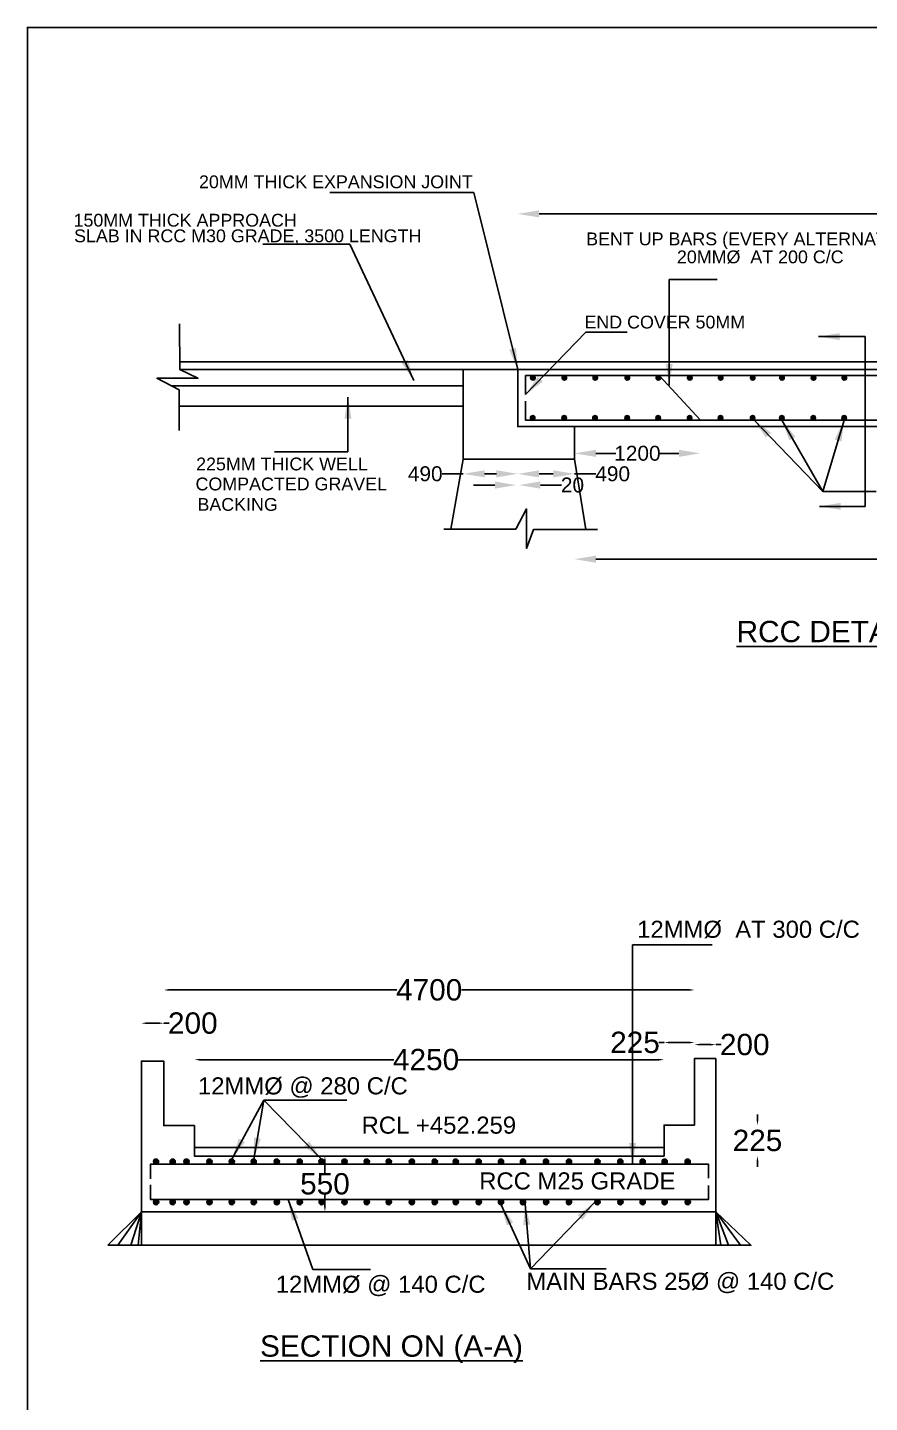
# Model space of a CAD drawing. Header units: millimetres. Extents: x 66731 to 79066, y -166082 to 12261.
# Drawn here: x 66731 to 70683, y 5812 to 12261 of the extents above; entities that cross this region are included whole.
import ezdxf

# ---------------------------------------------------------------- set-up
doc = ezdxf.new("R2010")
doc.units = ezdxf.units.MM
doc.header["$MEASUREMENT"] = 0
for name, color, linetype in [('DIMENSION', 7, 'Continuous'), ('DRAWING', 7, 'Continuous'), ('TEXT', 7, 'Continuous')]:
    doc.layers.add(name, color=color, linetype=linetype)
doc.styles.get("Standard").update_dxf_attribs({"font": 'arial.ttf'})
doc.dimstyles.new('ST100', dxfattribs={"dimtxt": 100, "dimasz": 25, "dimexe": 0, "dimexo": 300, "dimgap": 0.09, "dimtad": 0, "dimtih": 1, "dimtoh": 1, "dimdec": 0, "dimzin": 0, "dimdsep": 46, "dimtxsty": 'Standard', "dimcen": 0, "dimse1": 1, "dimse2": 1, "dimadec": 0, "dimazin": 0, "dimtfac": 1, "dimtdec": 0, "dimtofl": 0, "dimtmove": 0, "dimatfit": 3, "dimfxl": 2000, "dimtolj": 1, "dimtzin": 0, "dimarcsym": 0})
doc.dimstyles.get("Standard").update_dxf_attribs({"dimtxt": 70, "dimasz": 100, "dimexe": 0.18, "dimexo": 0.0625, "dimgap": 0.09, "dimtad": 0, "dimdec": 0, "dimzin": 0, "dimdsep": 46, "dimtxsty": 'Standard', "dimcen": 0.09, "dimse1": 1, "dimse2": 1, "dimadec": 0, "dimazin": 0, "dimtfac": 1, "dimtdec": 0, "dimtofl": 0, "dimtmove": 0, "dimatfit": 3, "dimfxl": 1, "dimtolj": 1, "dimtzin": 0, "dimarcsym": 0})

# ---------------------------------------------------------------- blocks, each defined once
blk = doc.blocks.new('*D5')
at = {"layer": 'Defpoints', "color": 0, "transparency": 16777216}
for p in [(68776.8, 10389.7), (69032.2, 10389.7), (68776.8, 10168)]:
    blk.add_point(p, dxfattribs=at)
at = {"layer": 'DRAWING', "color": 0, "lineweight": -2, "transparency": 16777216}
for p, q in [((68776.8, 10168), (68676.8, 10168)), ((68932.2, 10168), (68876.8, 10168))]:
    blk.add_line(p, q, dxfattribs=at)
at = {"layer": 'DRAWING', "color": 0, "transparency": 16777216}
for points in [[(68876.8, 10184.7), (68876.8, 10151.3), (68776.8, 10168)], [(68932.2, 10184.7), (68932.2, 10151.3), (69032.2, 10168)]]:
    blk.add_solid(points, dxfattribs=at)
at = {"layer": 'DRAWING', "color": 0, "transparency": 16777216, "insert": (68598.1, 10168), "char_height": 70, "attachment_point": 5}
blk.add_mtext('\\A1;490', dxfattribs=at)
blk = doc.blocks.new('*D6')
at = {"layer": 'Defpoints', "color": 0, "transparency": 16777216}
for p in [(69032.2, 10389.7), (69299.1, 10389.7), (69299.1, 10167.7)]:
    blk.add_point(p, dxfattribs=at)
at = {"layer": 'DRAWING', "color": 0, "lineweight": -2, "transparency": 16777216}
for p, q in [((69132.2, 10167.7), (69199.1, 10167.7)), ((69299.1, 10167.7), (69399.1, 10167.7))]:
    blk.add_line(p, q, dxfattribs=at)
at = {"layer": 'DRAWING', "color": 0, "transparency": 16777216}
for points in [[(69132.2, 10184.4), (69132.2, 10151), (69032.2, 10167.7)], [(69199.1, 10184.4), (69199.1, 10151), (69299.1, 10167.7)]]:
    blk.add_solid(points, dxfattribs=at)
at = {"layer": 'DRAWING', "color": 0, "transparency": 16777216, "insert": (69477.8, 10167.7), "char_height": 70, "attachment_point": 5}
blk.add_mtext('\\A1;490', dxfattribs=at)
blk = doc.blocks.new('*D7')
at = {"layer": 'Defpoints', "color": 0, "transparency": 16777216}
for p in [(69024.8, 10146.9), (69038.4, 10144.8), (69038.4, 10115.3)]:
    blk.add_point(p, dxfattribs=at)
at = {"layer": 'DRAWING', "color": 0, "lineweight": -2, "transparency": 16777216}
for p, q in [((68924.8, 10115.3), (68824.8, 10115.3)), ((69138.4, 10115.3), (69238.4, 10115.3))]:
    blk.add_line(p, q, dxfattribs=at)
at = {"layer": 'DRAWING', "color": 0, "transparency": 16777216}
for points in [[(68924.8, 10132), (68924.8, 10098.6), (69024.8, 10115.3)], [(69138.4, 10132), (69138.4, 10098.6), (69038.4, 10115.3)]]:
    blk.add_solid(points, dxfattribs=at)
at = {"layer": 'DRAWING', "color": 0, "transparency": 16777216, "insert": (69289.1, 10115.3), "char_height": 70, "attachment_point": 5}
blk.add_mtext('\\A1;20', dxfattribs=at)
blk = doc.blocks.new('*D8')
at = {"layer": 'Defpoints', "color": 0, "transparency": 16777216}
for p in [(69888.7, 10421.1), (69888.7, 10264), (69299.1, 10236.9)]:
    blk.add_point(p, dxfattribs=at)
at = {"layer": 'DRAWING', "color": 0, "lineweight": -2, "transparency": 16777216}
for p, q in [((69399.1, 10264), (69492.7, 10264)), ((69788.7, 10264), (69695.1, 10264))]:
    blk.add_line(p, q, dxfattribs=at)
at = {"layer": 'DRAWING', "color": 0, "transparency": 16777216}
for points in [[(69399.1, 10280.7), (69399.1, 10247.3), (69299.1, 10264)], [(69788.7, 10280.7), (69788.7, 10247.3), (69888.7, 10264)]]:
    blk.add_solid(points, dxfattribs=at)
at = {"layer": 'DRAWING', "color": 0, "transparency": 16777216, "insert": (69593.9, 10264), "char_height": 70, "attachment_point": 5}
blk.add_mtext('\\A1;1200', dxfattribs=at)
blk = doc.blocks.new('*D14')
at = {"layer": 'Defpoints', "color": 0, "transparency": 16777216}
for p in [(69299.1, 10236.9), (73004.2, 9886.4), (69299.1, 9767.6)]:
    blk.add_point(p, dxfattribs=at)
at = {"layer": 'DRAWING', "color": 0, "lineweight": -2, "transparency": 16777216}
for p, q in [((69399.1, 9767.6), (71047.1, 9767.6)), ((72904.2, 9767.6), (71256.2, 9767.6))]:
    blk.add_line(p, q, dxfattribs=at)
at = {"layer": 'DRAWING', "color": 0, "transparency": 16777216}
for points in [[(69399.1, 9784.3), (69399.1, 9751), (69299.1, 9767.6)], [(72904.2, 9784.3), (72904.2, 9751), (73004.2, 9767.6)]]:
    blk.add_solid(points, dxfattribs=at)
at = {"layer": 'DRAWING', "color": 0, "transparency": 16777216, "insert": (71151.7, 9767.6), "char_height": 70, "attachment_point": 5}
blk.add_mtext('\\A1;8000', dxfattribs=at)
blk = doc.blocks.new('*D16')
at = {"layer": 'Defpoints', "color": 0, "ltscale": 0.4, "transparency": 16777216}
for p in [(67370.9, 7591.3), (67265.7, 7413.6), (67370.9, 7413.6)]:
    blk.add_point(p, dxfattribs=at)
at = {"layer": 'DIMENSION', "color": 0, "lineweight": -2, "ltscale": 0.4, "transparency": 16777216}
for p, q in [((67290.7, 7591.3), (67345.9, 7591.3)), ((67370.9, 7591.3), (67395.9, 7591.3))]:
    blk.add_line(p, q, dxfattribs=at)
at = {"layer": 'DIMENSION', "color": 0, "ltscale": 0.4, "transparency": 16777216}
for points in [[(67290.7, 7595.5), (67290.7, 7587.1), (67265.7, 7591.3)], [(67345.9, 7595.5), (67345.9, 7587.1), (67370.9, 7591.3)]]:
    blk.add_solid(points, dxfattribs=at)
at = {"layer": 'DIMENSION', "color": 0, "ltscale": 0.4, "transparency": 16777216, "insert": (67507.2, 7591.3), "char_height": 100, "attachment_point": 5}
blk.add_mtext('\\A1;200', dxfattribs=at)
blk = doc.blocks.new('*D17')
at = {"layer": 'Defpoints', "color": 0, "ltscale": 0.4, "transparency": 16777216}
for p in [(69719.4, 7420.2), (67514.9, 7110.8), (69719.4, 7113.2)]:
    blk.add_point(p, dxfattribs=at)
at = {"layer": 'DIMENSION', "color": 0, "lineweight": -2, "ltscale": 0.4, "transparency": 16777216}
for p, q in [((67539.9, 7420.2), (68450.6, 7420.2)), ((69694.4, 7420.2), (68753.1, 7420.2))]:
    blk.add_line(p, q, dxfattribs=at)
at = {"layer": 'DIMENSION', "color": 0, "ltscale": 0.4, "transparency": 16777216}
for points in [[(67539.9, 7424.4), (67539.9, 7416.1), (67514.9, 7420.2)], [(69694.4, 7424.4), (69694.4, 7416.1), (69719.4, 7420.2)]]:
    blk.add_solid(points, dxfattribs=at)
at = {"layer": 'DIMENSION', "color": 0, "ltscale": 0.4, "transparency": 16777216, "insert": (68601.9, 7420.2), "char_height": 100, "attachment_point": 5}
blk.add_mtext('\\A1;4250', dxfattribs=at)
blk = doc.blocks.new('*D18')
at = {"layer": 'Defpoints', "color": 0, "ltscale": 0.4, "transparency": 16777216}
for p in [(69861.8, 7747.2), (67370.9, 7413.6), (69861.8, -166081.6)]:
    blk.add_point(p, dxfattribs=at)
at = {"layer": 'DIMENSION', "color": 0, "lineweight": -2, "ltscale": 0.4, "transparency": 16777216}
for p, q in [((67395.9, 7747.2), (68465.1, 7747.2)), ((69836.8, 7747.2), (68767.6, 7747.2))]:
    blk.add_line(p, q, dxfattribs=at)
at = {"layer": 'DIMENSION', "color": 0, "ltscale": 0.4, "transparency": 16777216}
for points in [[(67395.9, 7751.4), (67395.9, 7743.1), (67370.9, 7747.2)], [(69836.8, 7751.4), (69836.8, 7743.1), (69861.8, 7747.2)]]:
    blk.add_solid(points, dxfattribs=at)
at = {"layer": 'DIMENSION', "color": 0, "ltscale": 0.4, "transparency": 16777216, "insert": (68616.4, 7747.2), "char_height": 100, "attachment_point": 5}
blk.add_mtext('\\A1;4700', dxfattribs=at)
blk = doc.blocks.new('*D19')
at = {"layer": 'Defpoints', "color": 0, "ltscale": 0.4, "transparency": 16777216}
for p in [(69719.4, 7500.7), (69719.4, 7362), (69861.8, 7369.3)]:
    blk.add_point(p, dxfattribs=at)
at = {"layer": 'DIMENSION', "color": 0, "lineweight": -2, "ltscale": 0.4, "transparency": 16777216}
for p, q in [((69719.4, 7500.7), (69694.4, 7500.7)), ((69836.8, 7500.7), (69744.4, 7500.7))]:
    blk.add_line(p, q, dxfattribs=at)
at = {"layer": 'DIMENSION', "color": 0, "ltscale": 0.4, "transparency": 16777216}
for points in [[(69744.4, 7504.9), (69744.4, 7496.6), (69719.4, 7500.7)], [(69836.8, 7504.9), (69836.8, 7496.6), (69861.8, 7500.7)]]:
    blk.add_solid(points, dxfattribs=at)
at = {"layer": 'DIMENSION', "color": 0, "ltscale": 0.4, "transparency": 16777216, "insert": (69582.6, 7500.7), "char_height": 100, "attachment_point": 5}
blk.add_mtext('\\A1;225', dxfattribs=at)
blk = doc.blocks.new('*D20')
at = {"layer": 'Defpoints', "color": 0, "ltscale": 0.4, "transparency": 16777216}
for p in [(69961.5, 7490.7), (69861.8, 7425.1), (69961.5, 7425.1)]:
    blk.add_point(p, dxfattribs=at)
at = {"layer": 'DIMENSION', "color": 0, "lineweight": -2, "ltscale": 0.4, "transparency": 16777216}
for p, q in [((69886.8, 7490.7), (69936.5, 7490.7)), ((69961.5, 7490.7), (69986.5, 7490.7))]:
    blk.add_line(p, q, dxfattribs=at)
at = {"layer": 'DIMENSION', "color": 0, "ltscale": 0.4, "transparency": 16777216}
for points in [[(69886.8, 7494.9), (69886.8, 7486.5), (69861.8, 7490.7)], [(69936.5, 7494.9), (69936.5, 7486.5), (69961.5, 7490.7)]]:
    blk.add_solid(points, dxfattribs=at)
at = {"layer": 'DIMENSION', "color": 0, "ltscale": 0.4, "transparency": 16777216, "insert": (70097.7, 7490.7), "char_height": 100, "attachment_point": 5}
blk.add_mtext('\\A1;200', dxfattribs=at)
blk = doc.blocks.new('*D15')
at = {"layer": 'Defpoints', "color": 0, "ltscale": 0.4, "transparency": 16777216}
for p in [(69719.4, 7113.2), (69719.4, 6968.3), (70157.4, 6968.3)]:
    blk.add_point(p, dxfattribs=at)
at = {"layer": 'DIMENSION', "color": 0, "lineweight": -2, "ltscale": 0.4, "transparency": 16777216}
for p, q in [((70157.4, 7138.2), (70157.4, 7163.2)), ((70157.4, 6943.3), (70157.4, 6918.3))]:
    blk.add_line(p, q, dxfattribs=at)
at = {"layer": 'DIMENSION', "color": 0, "ltscale": 0.4, "transparency": 16777216}
for points in [[(70153.2, 7138.2), (70161.6, 7138.2), (70157.4, 7113.2)], [(70153.2, 6943.3), (70161.6, 6943.3), (70157.4, 6968.3)]]:
    blk.add_solid(points, dxfattribs=at)
at = {"layer": 'DIMENSION', "color": 0, "ltscale": 0.4, "transparency": 16777216, "insert": (70157.4, 7040.8), "char_height": 100, "attachment_point": 5}
blk.add_mtext('\\A1;225', dxfattribs=at)
blk = doc.blocks.new('*D21')
at = {"layer": 'Defpoints', "color": 0, "ltscale": 0.4, "transparency": 16777216}
for p in [(68127.3, 6968.3), (68127.3, 6706.5), (68127.3, 6706.5)]:
    blk.add_point(p, dxfattribs=at)
at = {"layer": 'DIMENSION', "color": 0, "lineweight": -2, "ltscale": 0.4, "transparency": 16777216}
for p, q in [((68127.3, 6943.3), (68127.3, 6888.5)), ((68127.3, 6731.5), (68127.3, 6786.2))]:
    blk.add_line(p, q, dxfattribs=at)
at = {"layer": 'DIMENSION', "color": 0, "ltscale": 0.4, "transparency": 16777216}
for points in [[(68123.1, 6943.3), (68131.4, 6943.3), (68127.3, 6968.3)], [(68123.1, 6731.5), (68131.4, 6731.5), (68127.3, 6706.5)]]:
    blk.add_solid(points, dxfattribs=at)
at = {"layer": 'DIMENSION', "color": 0, "ltscale": 0.4, "transparency": 16777216, "insert": (68127.3, 6837.4), "char_height": 100, "attachment_point": 5}
blk.add_mtext('\\A1;550', dxfattribs=at)
blk = doc.blocks.new('*D34')
at = {"layer": 'Defpoints', "color": 0, "lineweight": -2, "transparency": 16777216}
for p, q in [((69132.2, 11387.2), (71040, 11387.2)), ((73156.7, 11387.2), (71248.9, 11387.2))]:
    blk.add_line(p, q, dxfattribs=at)
at = {"layer": 'Defpoints', "color": 0, "transparency": 16777216}
for p in [(73256.7, 11387.2), (69032.2, 10657.4), (73256.7, 10657.4)]:
    blk.add_point(p, dxfattribs=at)
for points in [[(69132.2, 11403.9), (69132.2, 11370.6), (69032.2, 11387.2)], [(73156.7, 11403.9), (73156.7, 11370.6), (73256.7, 11387.2)]]:
    blk.add_solid(points, dxfattribs=at)
at = {"layer": 'Defpoints', "color": 0, "transparency": 16777216, "insert": (71144.5, 11387.2), "char_height": 70, "attachment_point": 5}
blk.add_mtext('\\A1;9000', dxfattribs=at)

msp = doc.modelspace()

# ---------------------------------------------------------------- hatches: boundary and pattern name
at = {"layer": 'DRAWING'}
h = msp.add_hatch(dxfattribs=at)
h.set_pattern_fill('ANSI31', color=256, style=0)
h.set_pattern_definition([(45, (15818.05099, -3.04414), (-0.08838834765, 0.08838834765), [])])
h.paths.add_polyline_path([(69113.7, 10618.3, 0.409166), (69103.5, 10628.7), (69103.1, 10628.7, 0.409166), (69092.8, 10618.3, 1)])
h = msp.add_hatch(dxfattribs=at)
h.set_pattern_fill('ANSI31', color=256, style=0)
h.set_pattern_definition([(45, (15965.84645, -3.04414), (-0.08838834765, 0.08838834765), [])])
h.paths.add_polyline_path([(69261.5, 10618.3, 0.409166), (69251.2, 10628.7), (69250.9, 10628.7, 0.409166), (69240.6, 10618.3, 1)])
h = msp.add_hatch(dxfattribs=at)
h.set_pattern_fill('ANSI31', color=256, style=0)
h.set_pattern_definition([(45, (16110.6648, -3.04414), (-0.08838834765, 0.08838834765), [])])
h.paths.add_polyline_path([(69406.3, 10618.3, 0.409166), (69396.1, 10628.7), (69395.7, 10628.7, 0.409166), (69385.5, 10618.3, 1)])
h = msp.add_hatch(dxfattribs=at)
h.set_pattern_fill('ANSI31', color=256, style=0)
h.set_pattern_definition([(45, (16261.35582, -3.04414), (-0.08838834765, 0.08838834765), [])])
h.paths.add_polyline_path([(69557, 10618.3, 0.409166), (69546.8, 10628.7), (69546.4, 10628.7, 0.409166), (69536.1, 10618.3, 1)])
h = msp.add_hatch(dxfattribs=at)
h.set_pattern_fill('ANSI31', color=256, style=0)
h.set_pattern_definition([(45, (16406.77017, -3.04414), (-0.08838834765, 0.08838834765), [])])
h.paths.add_polyline_path([(69702.4, 10618.3, 0.409166), (69692.2, 10628.7), (69691.8, 10628.7, 0.409166), (69681.6, 10618.3, 1)])
h = msp.add_hatch(dxfattribs=at)
h.set_pattern_fill('ANSI31', color=256, style=0)
h.set_pattern_definition([(45, (16554.56563, -3.04414), (-0.08838834765, 0.08838834765), [])])
h.paths.add_polyline_path([(69850.2, 10618.3, 0.409166), (69840, 10628.7), (69839.6, 10628.7, 0.409166), (69829.4, 10618.3, 1)])
h = msp.add_hatch(dxfattribs=at)
h.set_pattern_fill('ANSI31', color=256, style=0)
h.set_pattern_definition([(45, (16699.38397, -3.04414), (-0.08838834765, 0.08838834765), [])])
h.paths.add_polyline_path([(69995, 10618.3, 0.409166), (69984.8, 10628.7), (69984.4, 10628.7, 0.409166), (69974.2, 10618.3, 1)])
h = msp.add_hatch(dxfattribs=at)
h.set_pattern_fill('ANSI31', color=256, style=0)
h.set_pattern_definition([(45, (16850.075, -3.04414), (-0.08838834765, 0.08838834765), [])])
h.paths.add_polyline_path([(70145.7, 10618.3, 0.409166), (70135.5, 10628.7), (70135.1, 10628.7, 0.409166), (70124.9, 10618.3, 1)])
h = msp.add_hatch(dxfattribs=at)
h.set_pattern_fill('ANSI31', color=256, style=0)
h.set_pattern_definition([(45, (16987.23828, -3.04414), (-0.08838834765, 0.08838834765), [])])
h.paths.add_polyline_path([(70282.9, 10618.3, 0.409166), (70272.6, 10628.7), (70272.3, 10628.7, 0.409166), (70262, 10618.3, 1)])
h = msp.add_hatch(dxfattribs=at)
h.set_pattern_fill('ANSI31', color=256, style=0)
h.set_pattern_definition([(45, (17135.03374, -3.04414), (-0.08838834765, 0.08838834765), [])])
h.paths.add_polyline_path([(70430.7, 10618.3, 0.409166), (70420.4, 10628.7), (70420.1, 10628.7, 0.409166), (70409.8, 10618.3, 1)])
h = msp.add_hatch(dxfattribs=at)
h.set_pattern_fill('ANSI31', color=256, style=0)
h.set_pattern_definition([(45, (17279.85208, -3.04414), (-0.08838834765, 0.08838834765), [])])
h.paths.add_polyline_path([(70575.5, 10618.3, 0.409166), (70565.3, 10628.7), (70564.9, 10628.7, 0.409166), (70554.6, 10618.3, 1)])
h = msp.add_hatch(dxfattribs=at)
h.set_pattern_fill('ANSI31', color=256, style=0)
h.set_pattern_definition([(315, (15817.18439, 21051.74627), (-0.08838834765, -0.08838834765), [])])
h.paths.add_polyline_path([(69092, 10430.4, 0.409166), (69102.2, 10420), (69102.6, 10420, 0.409166), (69112.8, 10430.4, 1)])
h = msp.add_hatch(dxfattribs=at)
h.set_pattern_fill('ANSI31', color=256, style=0)
h.set_pattern_definition([(315, (15964.97985, 21051.74627), (-0.08838834765, -0.08838834765), [])])
h.paths.add_polyline_path([(69260.6, 10430.4, -0.409166), (69250.4, 10420), (69250, 10420, -0.409166), (69239.8, 10430.4, -1)])
h = msp.add_hatch(dxfattribs=at)
h.set_pattern_fill('ANSI31', color=256, style=0)
h.set_pattern_definition([(315, (16109.7982, 21051.74627), (-0.08838834765, -0.08838834765), [])])
h.paths.add_polyline_path([(69405.5, 10430.4, -0.409166), (69395.2, 10420), (69394.8, 10420, -0.409166), (69384.6, 10430.4, -1)])
h = msp.add_hatch(dxfattribs=at)
h.set_pattern_fill('ANSI31', color=256, style=0)
h.set_pattern_definition([(315, (16260.48922, 21051.74627), (-0.08838834765, -0.08838834765), [])])
h.paths.add_polyline_path([(69556.1, 10430.4, -0.409166), (69545.9, 10420), (69545.5, 10420, -0.409166), (69535.3, 10430.4, -1)])
h = msp.add_hatch(dxfattribs=at)
h.set_pattern_fill('ANSI31', color=256, style=0)
h.set_pattern_definition([(315, (16405.90357, 21051.74627), (-0.08838834765, -0.08838834765), [])])
h.paths.add_polyline_path([(69701.6, 10430.4, -0.409166), (69691.3, 10420), (69690.9, 10420, -0.409166), (69680.7, 10430.4, -1)])
h = msp.add_hatch(dxfattribs=at)
h.set_pattern_fill('ANSI31', color=256, style=0)
h.set_pattern_definition([(315, (16553.69903, 21051.74627), (-0.08838834765, -0.08838834765), [])])
h.paths.add_polyline_path([(69849.4, 10430.4, -0.409166), (69839.1, 10420), (69838.7, 10420, -0.409166), (69828.5, 10430.4, -1)])
h = msp.add_hatch(dxfattribs=at)
h.set_pattern_fill('ANSI31', color=256, style=0)
h.set_pattern_definition([(315, (16698.51738, 21051.74627), (-0.08838834765, -0.08838834765), [])])
h.paths.add_polyline_path([(69994.2, 10430.4, -0.409166), (69983.9, 10420), (69983.6, 10420, -0.409166), (69973.3, 10430.4, -1)])
h = msp.add_hatch(dxfattribs=at)
h.set_pattern_fill('ANSI31', color=256, style=0)
h.set_pattern_definition([(315, (16849.2084, 21051.74627), (-0.08838834765, -0.08838834765), [])])
h.paths.add_polyline_path([(70144.9, 10430.4, -0.409166), (70134.6, 10420), (70134.3, 10420, -0.409166), (70124, 10430.4, -1)])
h = msp.add_hatch(dxfattribs=at)
h.set_pattern_fill('ANSI31', color=256, style=0)
h.set_pattern_definition([(315, (16986.37168, 21051.74627), (-0.08838834765, -0.08838834765), [])])
h.paths.add_polyline_path([(70282, 10430.4, -0.409166), (70271.8, 10420), (70271.4, 10420, -0.409166), (70261.2, 10430.4, -1)])
h = msp.add_hatch(dxfattribs=at)
h.set_pattern_fill('ANSI31', color=256, style=0)
h.set_pattern_definition([(315, (17134.16714, 21051.74627), (-0.08838834765, -0.08838834765), [])])
h.paths.add_polyline_path([(70429.8, 10430.4, -0.409166), (70419.6, 10420), (70419.2, 10420, -0.409166), (70409, 10430.4, -1)])
h = msp.add_hatch(dxfattribs=at)
h.set_pattern_fill('ANSI31', color=256, style=0)
h.set_pattern_definition([(315, (17278.98549, 21051.74627), (-0.08838834765, -0.08838834765), [])])
h.paths.add_polyline_path([(70574.6, 10430.4, -0.409166), (70564.4, 10420), (70564, 10420, -0.409166), (70553.8, 10430.4, -1)])
h = msp.add_hatch(dxfattribs=at)
h.set_pattern_fill('ANSI31', color=256, style=0)
h.set_pattern_definition([(45, (15435.83814, 228.13871), (-0.08838834765, 0.08838834765), [])])
h.paths.add_polyline_path([(67346.9, 6941.9, 1), (67322.4, 6941.9, 0.385798), (67333.5, 6929.7), (67335.8, 6929.7, 0.385798)])
h = msp.add_hatch(dxfattribs=at)
h.set_pattern_fill('ANSI31', color=256, style=0)
h.set_pattern_definition([(45, (15513.70848, 228.19732), (-0.08838834765, 0.08838834765), [])])
h.paths.add_polyline_path([(67424.7, 6942, 1), (67400.3, 6942, 0.385798), (67411.3, 6929.8), (67413.7, 6929.8, 0.385798)])
h = msp.add_hatch(dxfattribs=at)
h.set_pattern_fill('ANSI31', color=256, style=0)
h.set_pattern_definition([(45, (15578.80378, 228.19732), (-0.08838834765, 0.08838834765), [])])
h.paths.add_polyline_path([(67489.8, 6942, 1), (67465.4, 6942, 0.385798), (67476.4, 6929.8), (67478.8, 6929.8, 0.385798)])
h = msp.add_hatch(dxfattribs=at)
h.set_pattern_fill('ANSI31', color=256, style=0)
h.set_pattern_definition([(45, (15686.6089, 228.19732), (-0.08838834765, 0.08838834765), [])])
h.paths.add_polyline_path([(67597.6, 6942, 1), (67573.2, 6942, 0.385798), (67584.2, 6929.8), (67586.6, 6929.8, 0.385798)])
h = msp.add_hatch(dxfattribs=at)
h.set_pattern_fill('ANSI31', color=256, style=0)
h.set_pattern_definition([(45, (15791.05941, 228.13871), (-0.08838834765, 0.08838834765), [])])
h.paths.add_polyline_path([(67702.1, 6941.9, 1), (67677.7, 6941.9, 0.385798), (67688.7, 6929.7), (67691.1, 6929.7, 0.385798)])
h = msp.add_hatch(dxfattribs=at)
h.set_pattern_fill('ANSI31', color=256, style=0)
h.set_pattern_definition([(45, (15894.26948, 228.13871), (-0.08838834765, 0.08838834765), [])])
h.paths.add_polyline_path([(67805.3, 6941.9, 1), (67780.9, 6941.9, 0.385798), (67791.9, 6929.7), (67794.3, 6929.7, 0.385798)])
h = msp.add_hatch(dxfattribs=at)
h.set_pattern_fill('ANSI31', color=256, style=0)
h.set_pattern_definition([(45, (16002.66364, 228.19732), (-0.08838834765, 0.08838834765), [])])
h.paths.add_polyline_path([(67913.7, 6942, 1), (67889.3, 6942, 0.385798), (67900.3, 6929.8), (67902.7, 6929.8, 0.385798)])
h = msp.add_hatch(dxfattribs=at)
h.set_pattern_fill('ANSI31', color=256, style=0)
h.set_pattern_definition([(45, (16110.1389, 228.19732), (-0.08838834765, 0.08838834765), [])])
h.paths.add_polyline_path([(68021.2, 6942, 1), (67996.7, 6942, 0.385798), (68007.8, 6929.8), (68010.1, 6929.8, 0.385798)])
h = msp.add_hatch(dxfattribs=at)
h.set_pattern_fill('ANSI31', color=256, style=0)
h.set_pattern_definition([(45, (16212.71597, 228.19732), (-0.08838834765, 0.08838834765), [])])
h.paths.add_polyline_path([(68123.7, 6942, 1), (68099.3, 6942, 0.385798), (68110.3, 6929.8), (68112.7, 6929.8, 0.385798)])
h = msp.add_hatch(dxfattribs=at)
h.set_pattern_fill('ANSI31', color=256, style=0)
h.set_pattern_definition([(45, (16320.5211, 228.19732), (-0.08838834765, 0.08838834765), [])])
h.paths.add_polyline_path([(68231.6, 6942, 1), (68207.1, 6942, 0.385798), (68218.1, 6929.8), (68220.5, 6929.8, 0.385798)])
h = msp.add_hatch(dxfattribs=at)
h.set_pattern_fill('ANSI31', color=256, style=0)
h.set_pattern_definition([(45, (16424.9716, 228.13871), (-0.08838834765, 0.08838834765), [])])
h.paths.add_polyline_path([(68336, 6941.9, 1), (68311.6, 6941.9, 0.385798), (68322.6, 6929.7), (68325, 6929.7, 0.385798)])
h = msp.add_hatch(dxfattribs=at)
h.set_pattern_fill('ANSI31', color=256, style=0)
h.set_pattern_definition([(45, (16528.18167, 228.13871), (-0.08838834765, 0.08838834765), [])])
h.paths.add_polyline_path([(68439.2, 6941.9, 1), (68414.8, 6941.9, 0.385798), (68425.8, 6929.7), (68428.2, 6929.7, 0.385798)])
h = msp.add_hatch(dxfattribs=at)
h.set_pattern_fill('ANSI31', color=256, style=0)
h.set_pattern_definition([(45, (16636.57583, 228.19732), (-0.08838834765, 0.08838834765), [])])
h.paths.add_polyline_path([(68547.6, 6942, 1), (68523.2, 6942, 0.385798), (68534.2, 6929.8), (68536.6, 6929.8, 0.385798)])
h = msp.add_hatch(dxfattribs=at)
h.set_pattern_fill('ANSI31', color=256, style=0)
h.set_pattern_definition([(45, (16744.05109, 228.19732), (-0.08838834765, 0.08838834765), [])])
h.paths.add_polyline_path([(68655.1, 6942, 1), (68630.6, 6942, 0.385798), (68641.7, 6929.8), (68644.1, 6929.8, 0.385798)])
h = msp.add_hatch(dxfattribs=at)
h.set_pattern_fill('ANSI31', color=256, style=0)
h.set_pattern_definition([(45, (16842.47532, 228.19732), (-0.08838834765, 0.08838834765), [])])
h.paths.add_polyline_path([(68753.5, 6942, 1), (68729.1, 6942, 0.385798), (68740.1, 6929.8), (68742.5, 6929.8, 0.385798)])
h = msp.add_hatch(dxfattribs=at)
h.set_pattern_fill('ANSI31', color=256, style=0)
h.set_pattern_definition([(45, (16950.28045, 228.19732), (-0.08838834765, 0.08838834765), [])])
h.paths.add_polyline_path([(68861.3, 6942, 1), (68836.9, 6942, 0.385798), (68847.9, 6929.8), (68850.3, 6929.8, 0.385798)])
h = msp.add_hatch(dxfattribs=at)
h.set_pattern_fill('ANSI31', color=256, style=0)
h.set_pattern_definition([(45, (17054.73095, 228.13871), (-0.08838834765, 0.08838834765), [])])
h.paths.add_polyline_path([(68965.8, 6941.9, 1), (68941.3, 6941.9, 0.385798), (68952.4, 6929.7), (68954.7, 6929.7, 0.385798)])
h = msp.add_hatch(dxfattribs=at)
h.set_pattern_fill('ANSI31', color=256, style=0)
h.set_pattern_definition([(45, (17157.94102, 228.13871), (-0.08838834765, 0.08838834765), [])])
h.paths.add_polyline_path([(69069, 6941.9, 1), (69044.5, 6941.9, 0.385798), (69055.6, 6929.7), (69058, 6929.7, 0.385798)])
h = msp.add_hatch(dxfattribs=at)
h.set_pattern_fill('ANSI31', color=256, style=0)
h.set_pattern_definition([(45, (17266.33518, 228.19732), (-0.08838834765, 0.08838834765), [])])
h.paths.add_polyline_path([(69177.4, 6942, 1), (69152.9, 6942, 0.385798), (69164, 6929.8), (69166.3, 6929.8, 0.385798)])
h = msp.add_hatch(dxfattribs=at)
h.set_pattern_fill('ANSI31', color=256, style=0)
h.set_pattern_definition([(45, (17373.81044, 228.19732), (-0.08838834765, 0.08838834765), [])])
h.paths.add_polyline_path([(69284.8, 6942, 1), (69260.4, 6942, 0.385798), (69271.4, 6929.8), (69273.8, 6929.8, 0.385798)])
h = msp.add_hatch(dxfattribs=at)
h.set_pattern_fill('ANSI31', color=256, style=0)
h.set_pattern_definition([(45, (17507.34695, 228.19732), (-0.08838834765, 0.08838834765), [])])
h.paths.add_polyline_path([(69418.4, 6942, 1), (69393.9, 6942, 0.385798), (69405, 6929.8), (69407.4, 6929.8, 0.385798)])
h = msp.add_hatch(dxfattribs=at)
h.set_pattern_fill('ANSI31', color=256, style=0)
h.set_pattern_definition([(45, (17615.15208, 228.19732), (-0.08838834765, 0.08838834765), [])])
h.paths.add_polyline_path([(69526.2, 6942, 1), (69501.7, 6942, 0.385798), (69512.8, 6929.8), (69515.2, 6929.8, 0.385798)])
h = msp.add_hatch(dxfattribs=at)
h.set_pattern_fill('ANSI31', color=256, style=0)
h.set_pattern_definition([(45, (17719.60258, 228.13871), (-0.08838834765, 0.08838834765), [])])
h.paths.add_polyline_path([(69630.6, 6941.9, 1), (69606.2, 6941.9, 0.385798), (69617.2, 6929.7), (69619.6, 6929.7, 0.385798)])
h = msp.add_hatch(dxfattribs=at)
h.set_pattern_fill('ANSI31', color=256, style=0)
h.set_pattern_definition([(45, (17822.81265, 228.13871), (-0.08838834765, 0.08838834765), [])])
h.paths.add_polyline_path([(69733.8, 6941.9, 1), (69709.4, 6941.9, 0.385798), (69720.4, 6929.7), (69722.8, 6929.7, 0.385798)])
h = msp.add_hatch(dxfattribs=at)
h.set_pattern_fill('ANSI31', color=256, style=0)
h.set_pattern_definition([(45, (17931.20681, 228.19732), (-0.08838834765, 0.08838834765), [])])
h.paths.add_polyline_path([(69842.2, 6942, 1), (69817.8, 6942, 0.385798), (69828.8, 6929.8), (69831.2, 6929.8, 0.385798)])
h = msp.add_hatch(dxfattribs=at)
h.set_pattern_fill('ANSI31', color=256, style=0)
h.set_pattern_definition([(315, (15435.97915, 13466.08492), (-0.08838834765, -0.08838834765), [])])
h.paths.add_polyline_path([(67333.6, 6764.5, 0.385798), (67322.6, 6752.3, 1), (67347, 6752.3, 0.385798), (67336, 6764.5)])
h = msp.add_hatch(dxfattribs=at)
h.set_pattern_fill('ANSI31', color=256, style=0)
h.set_pattern_definition([(315, (15513.84949, 13466.02631), (-0.08838834765, -0.08838834765), [])])
h.paths.add_polyline_path([(67424.9, 6752.3, -1), (67400.4, 6752.3, -0.385798), (67411.5, 6764.4), (67413.9, 6764.4, -0.385798)])
h = msp.add_hatch(dxfattribs=at)
h.set_pattern_fill('ANSI31', color=256, style=0)
h.set_pattern_definition([(315, (15578.94479, 13466.02631), (-0.08838834765, -0.08838834765), [])])
h.paths.add_polyline_path([(67490, 6752.3, -1), (67465.5, 6752.3, -0.385798), (67476.6, 6764.4), (67479, 6764.4, -0.385798)])
h = msp.add_hatch(dxfattribs=at)
h.set_pattern_fill('ANSI31', color=256, style=0)
h.set_pattern_definition([(315, (15686.74992, 13466.02631), (-0.08838834765, -0.08838834765), [])])
h.paths.add_polyline_path([(67597.8, 6752.3, -1), (67573.3, 6752.3, -0.385798), (67584.4, 6764.4), (67586.8, 6764.4, -0.385798)])
h = msp.add_hatch(dxfattribs=at)
h.set_pattern_fill('ANSI31', color=256, style=0)
h.set_pattern_definition([(315, (15791.20042, 13466.08492), (-0.08838834765, -0.08838834765), [])])
h.paths.add_polyline_path([(67702.2, 6752.3, -1), (67677.8, 6752.3, -0.385798), (67688.8, 6764.5), (67691.2, 6764.5, -0.385798)])
h = msp.add_hatch(dxfattribs=at)
h.set_pattern_fill('ANSI31', color=256, style=0)
h.set_pattern_definition([(315, (15894.41049, 13466.08492), (-0.08838834765, -0.08838834765), [])])
h.paths.add_polyline_path([(67805.4, 6752.3, -1), (67781, 6752.3, -0.385798), (67792, 6764.5), (67794.4, 6764.5, -0.385798)])
h = msp.add_hatch(dxfattribs=at)
h.set_pattern_fill('ANSI31', color=256, style=0)
h.set_pattern_definition([(315, (16002.80465, 13466.02631), (-0.08838834765, -0.08838834765), [])])
h.paths.add_polyline_path([(67913.8, 6752.3, -1), (67889.4, 6752.3, -0.385798), (67900.4, 6764.4), (67902.8, 6764.4, -0.385798)])
h = msp.add_hatch(dxfattribs=at)
h.set_pattern_fill('ANSI31', color=256, style=0)
h.set_pattern_definition([(315, (16110.27991, 13466.02631), (-0.08838834765, -0.08838834765), [])])
h.paths.add_polyline_path([(68021.3, 6752.3, -1), (67996.9, 6752.3, -0.385798), (68007.9, 6764.4), (68010.3, 6764.4, -0.385798)])
h = msp.add_hatch(dxfattribs=at)
h.set_pattern_fill('ANSI31', color=256, style=0)
h.set_pattern_definition([(315, (16212.85698, 13466.02631), (-0.08838834765, -0.08838834765), [])])
h.paths.add_polyline_path([(68123.9, 6752.3, -1), (68099.5, 6752.3, -0.385798), (68110.5, 6764.4), (68112.9, 6764.4, -0.385798)])
h = msp.add_hatch(dxfattribs=at)
h.set_pattern_fill('ANSI31', color=256, style=0)
h.set_pattern_definition([(315, (16320.66211, 13466.02631), (-0.08838834765, -0.08838834765), [])])
h.paths.add_polyline_path([(68231.7, 6752.3, -1), (68207.3, 6752.3, -0.385798), (68218.3, 6764.4), (68220.7, 6764.4, -0.385798)])
h = msp.add_hatch(dxfattribs=at)
h.set_pattern_fill('ANSI31', color=256, style=0)
h.set_pattern_definition([(315, (16425.11261, 13466.08492), (-0.08838834765, -0.08838834765), [])])
h.paths.add_polyline_path([(68336.1, 6752.3, -1), (68311.7, 6752.3, -0.385798), (68322.7, 6764.5), (68325.1, 6764.5, -0.385798)])
h = msp.add_hatch(dxfattribs=at)
h.set_pattern_fill('ANSI31', color=256, style=0)
h.set_pattern_definition([(315, (16528.32268, 13466.08492), (-0.08838834765, -0.08838834765), [])])
h.paths.add_polyline_path([(68439.4, 6752.3, -1), (68414.9, 6752.3, -0.385798), (68425.9, 6764.5), (68428.3, 6764.5, -0.385798)])
h = msp.add_hatch(dxfattribs=at)
h.set_pattern_fill('ANSI31', color=256, style=0)
h.set_pattern_definition([(315, (16636.71684, 13466.02631), (-0.08838834765, -0.08838834765), [])])
h.paths.add_polyline_path([(68547.7, 6752.3, -1), (68523.3, 6752.3, -0.385798), (68534.3, 6764.4), (68536.7, 6764.4, -0.385798)])
h = msp.add_hatch(dxfattribs=at)
h.set_pattern_fill('ANSI31', color=256, style=0)
h.set_pattern_definition([(315, (16744.1921, 13466.02631), (-0.08838834765, -0.08838834765), [])])
h.paths.add_polyline_path([(68655.2, 6752.3, -1), (68630.8, 6752.3, -0.385798), (68641.8, 6764.4), (68644.2, 6764.4, -0.385798)])
h = msp.add_hatch(dxfattribs=at)
h.set_pattern_fill('ANSI31', color=256, style=0)
h.set_pattern_definition([(315, (16842.61633, 13466.02631), (-0.08838834765, -0.08838834765), [])])
h.paths.add_polyline_path([(68753.6, 6752.3, -1), (68729.2, 6752.3, -0.385798), (68740.2, 6764.4), (68742.6, 6764.4, -0.385798)])
h = msp.add_hatch(dxfattribs=at)
h.set_pattern_fill('ANSI31', color=256, style=0)
h.set_pattern_definition([(315, (16950.42146, 13466.02631), (-0.08838834765, -0.08838834765), [])])
h.paths.add_polyline_path([(68861.5, 6752.3, -1), (68837, 6752.3, -0.385798), (68848, 6764.4), (68850.4, 6764.4, -0.385798)])
h = msp.add_hatch(dxfattribs=at)
h.set_pattern_fill('ANSI31', color=256, style=0)
h.set_pattern_definition([(315, (17054.87196, 13466.08492), (-0.08838834765, -0.08838834765), [])])
h.paths.add_polyline_path([(68965.9, 6752.3, -1), (68941.5, 6752.3, -0.385798), (68952.5, 6764.5), (68954.9, 6764.5, -0.385798)])
h = msp.add_hatch(dxfattribs=at)
h.set_pattern_fill('ANSI31', color=256, style=0)
h.set_pattern_definition([(315, (17158.08203, 13466.08492), (-0.08838834765, -0.08838834765), [])])
h.paths.add_polyline_path([(69069.1, 6752.3, -1), (69044.7, 6752.3, -0.385798), (69055.7, 6764.5), (69058.1, 6764.5, -0.385798)])
h = msp.add_hatch(dxfattribs=at)
h.set_pattern_fill('ANSI31', color=256, style=0)
h.set_pattern_definition([(315, (17266.47619, 13466.02631), (-0.08838834765, -0.08838834765), [])])
h.paths.add_polyline_path([(69177.5, 6752.3, -1), (69153.1, 6752.3, -0.385798), (69164.1, 6764.4), (69166.5, 6764.4, -0.385798)])
h = msp.add_hatch(dxfattribs=at)
h.set_pattern_fill('ANSI31', color=256, style=0)
h.set_pattern_definition([(315, (17373.95145, 13466.02631), (-0.08838834765, -0.08838834765), [])])
h.paths.add_polyline_path([(69285, 6752.3, -1), (69260.5, 6752.3, -0.385798), (69271.6, 6764.4), (69274, 6764.4, -0.385798)])
h = msp.add_hatch(dxfattribs=at)
h.set_pattern_fill('ANSI31', color=256, style=0)
h.set_pattern_definition([(315, (17507.48796, 13466.02631), (-0.08838834765, -0.08838834765), [])])
h.paths.add_polyline_path([(69418.5, 6752.3, -1), (69394.1, 6752.3, -0.385798), (69405.1, 6764.4), (69407.5, 6764.4, -0.385798)])
h = msp.add_hatch(dxfattribs=at)
h.set_pattern_fill('ANSI31', color=256, style=0)
h.set_pattern_definition([(315, (17615.29309, 13466.02631), (-0.08838834765, -0.08838834765), [])])
h.paths.add_polyline_path([(69526.3, 6752.3, -1), (69501.9, 6752.3, -0.385798), (69512.9, 6764.4), (69515.3, 6764.4, -0.385798)])
h = msp.add_hatch(dxfattribs=at)
h.set_pattern_fill('ANSI31', color=256, style=0)
h.set_pattern_definition([(315, (17719.74359, 13466.08492), (-0.08838834765, -0.08838834765), [])])
h.paths.add_polyline_path([(69630.8, 6752.3, -1), (69606.3, 6752.3, -0.385798), (69617.4, 6764.5), (69619.8, 6764.5, -0.385798)])
h = msp.add_hatch(dxfattribs=at)
h.set_pattern_fill('ANSI31', color=256, style=0)
h.set_pattern_definition([(315, (17822.95366, 13466.08492), (-0.08838834765, -0.08838834765), [])])
h.paths.add_polyline_path([(69734, 6752.3, -1), (69709.5, 6752.3, -0.385798), (69720.6, 6764.5), (69723, 6764.5, -0.385798)])
h = msp.add_hatch(dxfattribs=at)
h.set_pattern_fill('ANSI31', color=256, style=0)
h.set_pattern_definition([(315, (17931.34782, 13466.02631), (-0.08838834765, -0.08838834765), [])])
h.paths.add_polyline_path([(69842.4, 6752.3, -1), (69817.9, 6752.3, -0.385798), (69829, 6764.4), (69831.4, 6764.4, -0.385798)])

# ---------------------------------------------------------------- linework, layer by layer
msp.add_lwpolyline([(79064.9, 12261.4), (66731.2, 12261.4), (66731.2, 3228), (79064.9, 3228)], close=True, dxfattribs=at)
for points in [[(67445.1, 10871.2), (67446.1, 10657.4), (67530.8, 10616.5), (67338.6, 10616.5), (67442.4, 10562.5), (67442.4, 10371.9)], [(67445.9, 10694), (73915.2, 10694)], [(68776.8, 10657.4), (68776.8, 10236.9), (69299.1, 10236.9), (69299.1, 10389.7), (69032.2, 10389.7), (69032.2, 10657.4), (68776.8, 10657.4), (67446.1, 10657.4)], [(69032.2, 10657.4), (73915.2, 10657.4)], [(69299.1, 10389.7), (73256.7, 10389.7), (73256.7, 10657.4)], [(68776.8, 10580.5), (67407.8, 10580.5)], [(69069.4, 10540.2), (69069.4, 10628.7), (73234, 10628.7), (73234, 10537)], [(69697.5, 10628.2), (69888.7, 10421.1)], [(68776.8, 10485.5), (67442.4, 10485.5)], [(69068.6, 10508.5), (69068.6, 10420), (73233.2, 10420), (73233.2, 10511.7)], [(68776.8, 10236.9), (68718.3, 9909.1)], [(69299.1, 10236.9), (69352.6, 9906.2)], [(68685.1, 9909.1), (69022.7, 9909.1), (69073.3, 10003.5), (69073.3, 9817.9), (69106.1, 9906.2), (69406.8, 9906.2)], [(67308, 6860.7), (67308, 6929.7), (69928.1, 6929.7), (69928.1, 6864.1)], [(67308.1, 6833.5), (67308.1, 6764.5), (69928.3, 6764.5), (69928.3, 6830.1)], [(67265.7, 6549.7), (67108.7, 6549.7)]]:
    msp.add_lwpolyline(points, dxfattribs=at)
at = {"layer": 'DRAWING', "ltscale": 0.4}
for points in [[(69961.5, 6706.5), (69961.5, 7425.1), (69861.8, 7425.1), (69861.8, 7113.2), (69719.4, 7113.2), (69719.4, 6968.3), (67514.9, 6968.3), (67514.9, 7110.8), (67370.9, 7110.8), (67370.9, 7413.6), (67265.7, 7413.6), (67265.7, 6706.5)], [(67514.9, 7008.8), (69719.4, 7008.8)], [(67108.7, 6549.7), (67265.7, 6706.5)], [(67155.9, 6549.7), (67265.7, 6706.5)], [(67216.1, 6549.7), (67265.7, 6706.5)], [(67251, 6549.7), (67265.7, 6706.5)], [(69961.5, 6549.7), (70126.3, 6549.7), (69961.5, 6706.5)], [(69961.5, 6706.5), (70078.1, 6549.7)], [(69961.5, 6706.5), (70022.1, 6549.7)], [(69961.5, 6706.5), (69985, 6549.7)]]:
    msp.add_lwpolyline(points, dxfattribs=at)
msp.add_lwpolyline([(67265.7, 6549.7), (69961.5, 6549.7), (69961.5, 6706.5), (67265.7, 6706.5)], close=True, dxfattribs=at)
at = {"layer": 'DRAWING'}
for centre, radius in [((69103.3, 10618.3), 10.4), ((69251.1, 10618.3), 10.4), ((69395.9, 10618.3), 10.4), ((69546.6, 10618.3), 10.4), ((69692, 10618.3), 10.4), ((69839.8, 10618.3), 10.4), ((69984.6, 10618.3), 10.4), ((70135.3, 10618.3), 10.4), ((70272.5, 10618.3), 10.4), ((70420.3, 10618.3), 10.4), ((70565.1, 10618.3), 10.4), ((69102.4, 10430.4), 10.4), ((69250.2, 10430.4), 10.4), ((69395, 10430.4), 10.4), ((69545.7, 10430.4), 10.4), ((69691.1, 10430.4), 10.4), ((69838.9, 10430.4), 10.4), ((69983.7, 10430.4), 10.4), ((70134.4, 10430.4), 10.4), ((70271.6, 10430.4), 10.4), ((70419.4, 10430.4), 10.4), ((70564.2, 10430.4), 10.4), ((67334.7, 6941.9), 12.2), ((67412.5, 6942), 12.2), ((67477.6, 6942), 12.2), ((67585.4, 6942), 12.2), ((67689.9, 6941.9), 12.2), ((67793.1, 6941.9), 12.2), ((67901.5, 6942), 12.2), ((68009, 6942), 12.2), ((68111.5, 6942), 12.2), ((68219.3, 6942), 12.2), ((68323.8, 6941.9), 12.2), ((68427, 6941.9), 12.2), ((68535.4, 6942), 12.2), ((68642.9, 6942), 12.2), ((68741.3, 6942), 12.2), ((68849.1, 6942), 12.2), ((68953.5, 6941.9), 12.2), ((69056.8, 6941.9), 12.2), ((69165.1, 6942), 12.2), ((69272.6, 6942), 12.2), ((69406.2, 6942), 12.2), ((69514, 6942), 12.2), ((69618.4, 6941.9), 12.2), ((69721.6, 6941.9), 12.2), ((69830, 6942), 12.2), ((67334.8, 6752.3), 12.2), ((67412.7, 6752.3), 12.2), ((67477.8, 6752.3), 12.2), ((67585.6, 6752.3), 12.2), ((67690, 6752.3), 12.2), ((67793.2, 6752.3), 12.2), ((67901.6, 6752.3), 12.2), ((68009.1, 6752.3), 12.2), ((68111.7, 6752.3), 12.2), ((68219.5, 6752.3), 12.2), ((68323.9, 6752.3), 12.2), ((68427.1, 6752.3), 12.2), ((68535.5, 6752.3), 12.2), ((68643, 6752.3), 12.2), ((68741.4, 6752.3), 12.2), ((68849.2, 6752.3), 12.2), ((68953.7, 6752.3), 12.2), ((69056.9, 6752.3), 12.2), ((69165.3, 6752.3), 12.2), ((69272.8, 6752.3), 12.2), ((69406.3, 6752.3), 12.2), ((69514.1, 6752.3), 12.2), ((69618.6, 6752.3), 12.2), ((69721.8, 6752.3), 12.2), ((69830.2, 6752.3), 12.2)]:
    msp.add_circle(centre, radius, dxfattribs=at)

# ---------------------------------------------------------------- texts
at = {"layer": 'DRAWING', "color": 7}
for s, p in [('12MMØ  AT 300 C/C ', (69592.6, 7991.7)), ('12MMØ @ 280 C/C ', (67531.4, 7257.2)), ('RCL +452.259', (68299.4, 7073)), (' RCC M25 GRADE', (68820.3, 6811.4)), ('12MMØ @ 140 C/C ', (67896.4, 6326.7)), ('MAIN BARS 25Ø @ 140 C/C ', (69072.6, 6340.5))]:
    msp.add_text(s, height=80.162, rotation=0.01749, dxfattribs=at).set_placement(p)
at = {"layer": 'TEXT'}
for s, height, p in [('20MM THICK EXPANSION JOINT', 60, (67536.2, 11507.6)), ('150MM THICK APPROACH', 60, (66947.3, 11327.5)), ('SLAB IN RCC M30 GRADE, 3500 LENGTH', 60, (66949.9, 11254.2)), ('BENT UP BARS (EVERY ALTERNATIVE BAR)', 60, (69353.5, 11239.9)), ('20MMØ  AT 200 C/C ', 60, (69779.3, 11155.5)), ('END COVER 50MM', 60, (69345.2, 10849.7)), ('225MM THICK WELL ', 60, (67522.7, 10184.2)), ('COMPACTED GRAVEL ', 60, (67519.9, 10090.4)), ('BACKING', 60, (67528.9, 9994.5)), ('%%URCC DETAILS OF DECK SLAB', 100, (70059.4, 9378.3)), ('%%USECTION ON (A-A)', 100, (67822.8, 6027.1))]:
    msp.add_text(s, height=height, dxfattribs=at).set_placement(p)

# ---------------------------------------------------------------- dimensions: what is measured, and where the dimension line sits
at = {"layer": 'Defpoints'}
dim = msp.add_linear_dim(base=(73256.7, 11387.2), p1=(69032.2, 10657.4), p2=(73256.7, 10657.4), text='9000', dimstyle='Standard', override={"dimfxl": 2000}, dxfattribs=at)
dim.commit()
dim.dimension.update_dxf_attribs({"geometry": '*D34', "text_midpoint": (71144.5, 11387.2)})
at = {"layer": 'DIMENSION', "ltscale": 0.4}
for base, p1, p2, text, picture, middle in [((69861.8, 7747.2), (67370.9, 7413.6), (69861.8, -166081.6), '4700', '*D18', (68616.4, 7747.2)), ((67370.9, 7591.3), (67265.7, 7413.6), (67370.9, 7413.6), '200', '*D16', (67507.2, 7591.3)), ((69719.4, 7500.7), (69861.8, 7369.3), (69719.4, 7362), '225', '*D19', (69582.6, 7500.7)), ((69961.5, 7490.7), (69861.8, 7425.1), (69961.5, 7425.1), '200', '*D20', (70097.7, 7490.7))]:
    dim = msp.add_linear_dim(base=base, p1=p1, p2=p2, text=text, dimstyle='ST100', dxfattribs=at)
    dim.commit()
    dim.dimension.update_dxf_attribs({"geometry": picture, "text_midpoint": middle})
dim = msp.add_linear_dim(base=(69719.4, 7420.2), p1=(67514.9, 7110.8), p2=(69719.4, 7113.2), text='4250', dimstyle='ST100', dxfattribs=at)
dim.commit()
dim.dimension.update_dxf_attribs({"geometry": '*D17', "text_midpoint": (68601.9, 7420.2), "dimtype": 160})
for base, p1, p2, text, picture, middle in [((70157.4, 6968.3), (69719.4, 7113.2), (69719.4, 6968.3), '225', '*D15', (70157.4, 7040.8)), ((68127.3, 6706.5), (68127.3, 6968.3), (68127.3, 6706.5), '550', '*D21', (68127.3, 6837.4))]:
    dim = msp.add_linear_dim(base=base, p1=p1, p2=p2, angle=90, text=text, dimstyle='ST100', dxfattribs=at)
    dim.commit()
    dim.dimension.update_dxf_attribs({"geometry": picture, "text_midpoint": middle})
at = {"layer": 'DRAWING'}
for base, p1, p2, text, picture, middle in [((68776.8, 10168), (69032.2, 10389.7), (68776.8, 10389.7), '490', '*D5', (68598.1, 10168)), ((69299.1, 10167.7), (69032.2, 10389.7), (69299.1, 10389.7), '490', '*D6', (69477.8, 10167.7)), ((69888.7, 10264), (69299.1, 10236.9), (69888.7, 10421.1), '1200', '*D8', (69593.9, 10264)), ((69299.1, 9767.6), (73004.2, 9886.4), (69299.1, 10236.9), '8000', '*D14', (71151.7, 9767.6)), ((69038.4, 10115.3), (69024.8, 10146.9), (69038.4, 10144.8), '20', '*D7', (69289.1, 10115.3))]:
    dim = msp.add_linear_dim(base=base, p1=p1, p2=p2, text=text, dimstyle='Standard', override={"dimfxl": 2000}, dxfattribs=at)
    dim.commit()
    dim.dimension.update_dxf_attribs({"geometry": picture, "text_midpoint": middle})

# ---------------------------------------------------------------- leaders
for points in [[(69032.2, 10657.4), (68826.1, 11487.8), (68150.2, 11487.8)], [(68544.5, 10605), (68243.7, 11244.7), (67835.4, 11244.7)], [(69068.6, 10540.2), (69351.4, 10831.8), (69545.2, 10831.8)], [(70443.8, 10811.6), (70662.2, 10811.6), (70662.2, 10015.4)], [(68235.3, 10527), (68235.3, 10270.5), (67890.4, 10270.5)], [(70139.7, 10421.4), (70463.7, 10085), (70714, 10085)], [(70271.8, 10420), (70463.7, 10085)], [(70564.4, 10420), (70463.7, 10085)], [(70447.9, 10015.4), (70662.2, 10015.4)], [(69571.1, 6929.7), (69571.1, 7959.1), (69944.6, 7959.1)], [(67689.9, 6954.1), (67841.1, 7230.7)], [(67793.1, 6954.1), (67841.1, 7230.7)], [(68111.5, 6954.2), (67841.1, 7230.7), (68230.6, 7230.7)], [(67954, 6764.5), (68070.8, 6436.1), (68341.7, 6436.1)], [(68953.7, 6740.1), (69092.4, 6438.9), (69447.1, 6438.9)], [(69066.4, 6744.7), (69092.4, 6438.9)], [(69394.1, 6752.3), (69092.4, 6438.9)]]:
    msp.add_leader(points, dimstyle='Standard', override={"dimgap": 0.09, "dimtad": 0}, dxfattribs=at)
at = {"layer": 'TEXT'}
msp.add_leader([(69743.2, 10583.4), (69743.2, 11080.1), (69968.8, 11080.1)], dimstyle='Standard', override={"dimgap": 0.09, "dimtad": 0}, dxfattribs=at)

doc.saveas('drawing.dxf')
